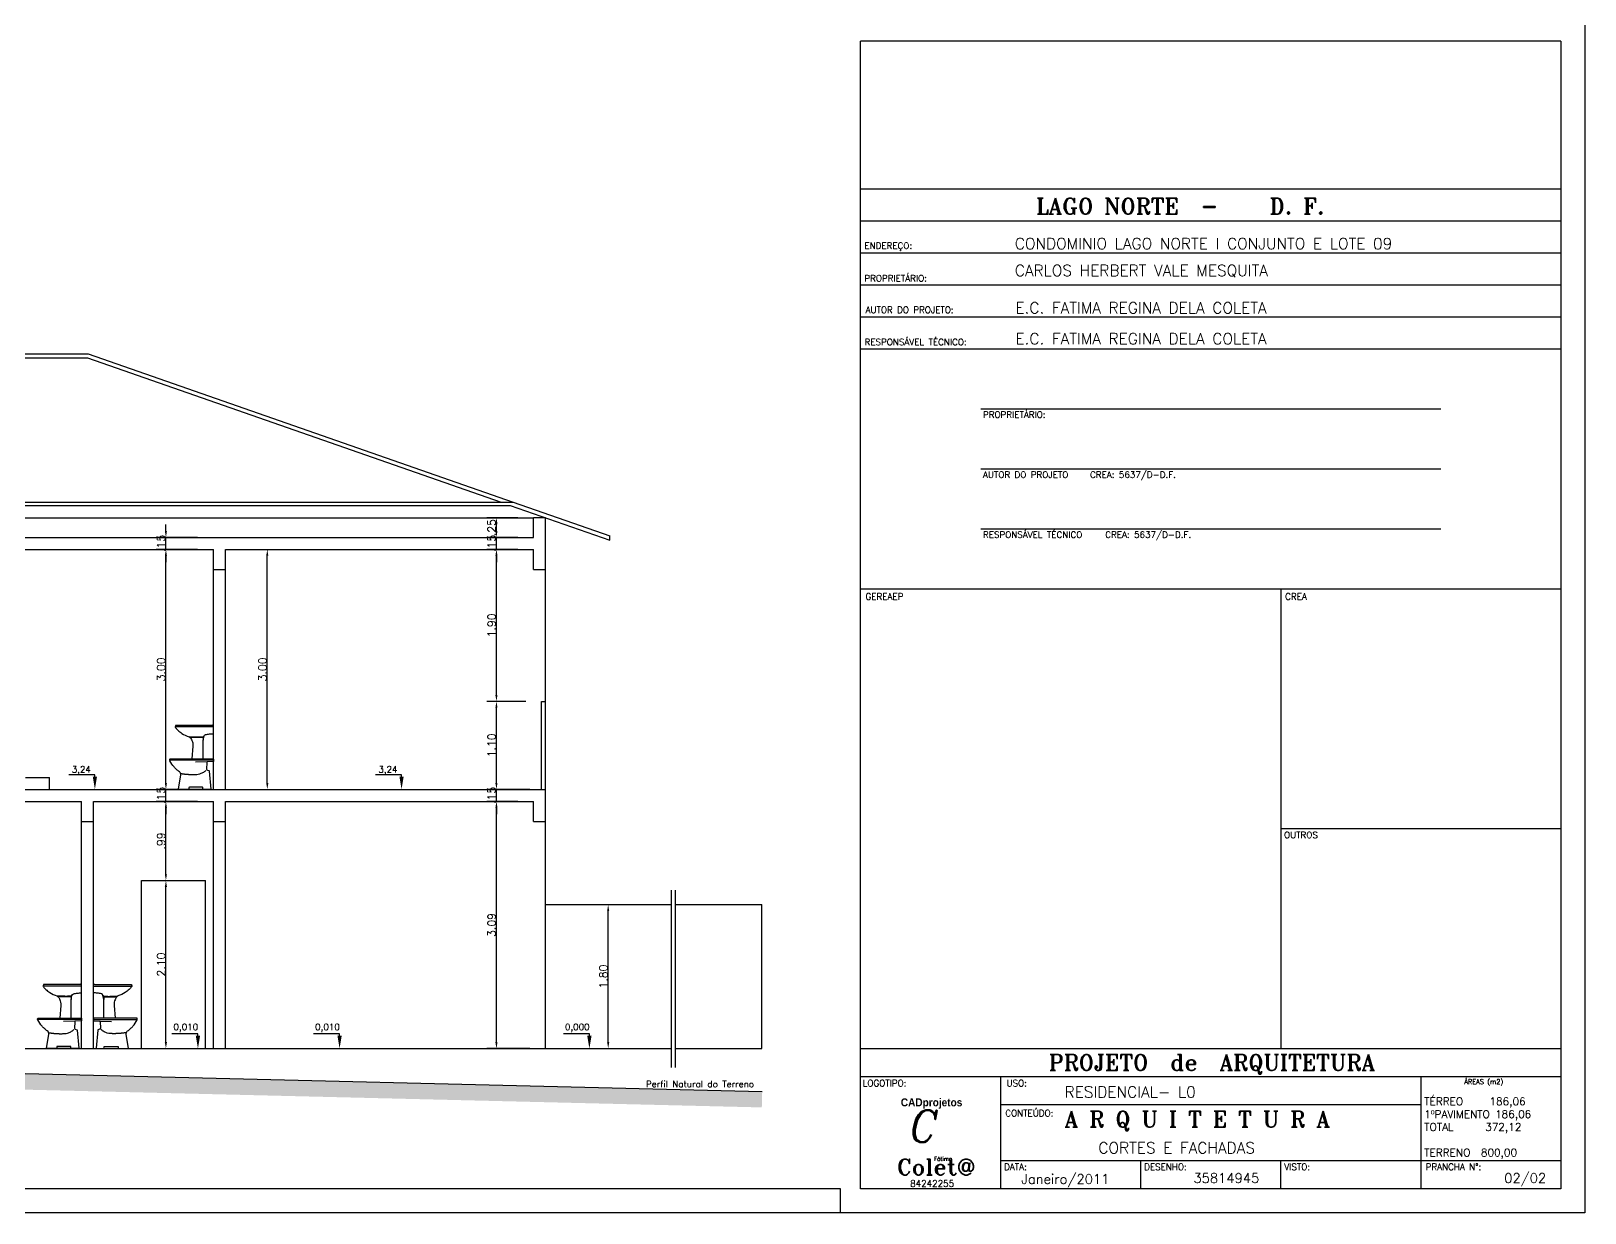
# Model space of a CAD drawing. Extents: x 3.3 to 78.4, y -0.4 to 40.7.
# Drawn here: x 59.02 to 78.44, y -0.35 to 14.42 of the extents above; entities that cross this region are included whole.
import ezdxf
from ezdxf.enums import TextEntityAlignment as Align

# ---------------------------------------------------------------- set-up
doc = ezdxf.new("R2010")
doc.units = 0
doc.header["$MEASUREMENT"] = 0
doc.layers.get('DEFPOINTS').update_dxf_attribs({"linetype": 'CONTINUOUS'})
for name, color, linetype in [('1', 1, 'CONTINUOUS'), ('2', 2, 'CONTINUOUS'), ('3', 3, 'CONTINUOUS'), ('5', 5, 'CONTINUOUS'), ('ALVENARIA', 7, 'CONTINUOUS'), ('COR', 130, 'CONTINUOUS'), ('COTAS', 1, 'CONTINUOUS'), ('PORTAS', 2, 'CONTINUOUS'), ('TEXTOS', 3, 'CONTINUOUS'), ('TXT', 2, 'CONTINUOUS')]:
    doc.layers.add(name, color=color, linetype=linetype)
doc.styles.add('ITALICC', font='italicc')
doc.styles.add('R120', font='', dxfattribs={"width": 0.9})
doc.styles.add('R140', font='ROMANT.SHX', dxfattribs={"height": 0.2})
doc.styles.add('ROMANS', font='romans', dxfattribs={"height": 0.1})
doc.styles.get('R120').set_extended_font_data('Arial Rounded MT Bold', bold=True)
doc.dimstyles.get("Standard").update_dxf_attribs({"dimscale": 0, "dimtxt": 0.12, "dimasz": 0.1, "dimexe": 0.1, "dimexo": 0.15, "dimgap": 0.15, "dimtad": 1, "dimzin": 5, "dimdsep": 46, "dimtxsty": 'Standard', "dimcen": 0.1, "dimclrd": 1, "dimclre": 1, "dimclrt": 3, "dimadec": 0, "dimazin": 0, "dimtfac": 1, "dimtmove": 2, "dimatfit": 3, "dimfxl": 1, "dimtolj": 1, "dimtzin": 0, "dimarcsym": 0})

# ---------------------------------------------------------------- blocks, each defined once
blk = doc.blocks.new('*D113')
at = {"layer": 'COTAS', "color": 1, "lineweight": -2, "transparency": 16777216}
for p, q in [((60.6, 3.804), (60.825, 3.804)), ((60.705, 1.784), (60.705, 3.724)), ((60.6, 1.704), (60.825, 1.704))]:
    blk.add_line(p, q, dxfattribs=at)
at = {"layer": 'COTAS', "color": 1, "transparency": 16777216}
for points in [[(60.691, 3.724), (60.718, 3.724), (60.705, 3.804)], [(60.691, 1.784), (60.718, 1.784), (60.705, 1.704)]]:
    blk.add_solid(points, dxfattribs=at)
at = {"layer": 'DEFPOINTS', "color": 0, "transparency": 16777216}
for p in [(60.4, 3.804), (60.705, 3.804), (60.4, 1.704)]:
    blk.add_point(p, dxfattribs=at)
at = {"layer": 'COTAS', "color": 3, "transparency": 16777216, "insert": (60.645, 2.754), "char_height": 0.1, "attachment_point": 5, "rotation": 90, "style": 'ROMANS'}
blk.add_mtext('\\A1;2.10', dxfattribs=at)
blk = doc.blocks.new('*D114')
at = {"layer": 'COTAS', "color": 1, "lineweight": -2, "transparency": 16777216}
for p, q in [((61.1, 4.794), (60.585, 4.794)), ((60.705, 3.884), (60.705, 4.714)), ((60.6, 3.804), (60.825, 3.804))]:
    blk.add_line(p, q, dxfattribs=at)
at = {"layer": 'COTAS', "color": 1, "transparency": 16777216}
for points in [[(60.691, 4.714), (60.718, 4.714), (60.705, 4.794)], [(60.691, 3.884), (60.718, 3.884), (60.705, 3.804)]]:
    blk.add_solid(points, dxfattribs=at)
at = {"layer": 'DEFPOINTS', "color": 0, "transparency": 16777216}
for p in [(60.705, 4.794), (61.3, 4.794), (60.4, 3.804)]:
    blk.add_point(p, dxfattribs=at)
at = {"layer": 'COTAS', "color": 3, "transparency": 16777216, "insert": (60.645, 4.299), "char_height": 0.1, "attachment_point": 5, "rotation": 90, "style": 'ROMANS'}
blk.add_mtext('\\A1;.99', dxfattribs=at)
blk = doc.blocks.new('*D115')
at = {"layer": 'COTAS', "color": 1, "lineweight": -2, "transparency": 16777216}
for p, q in [((60.705, 5.024), (60.705, 5.104)), ((61.1, 4.944), (60.585, 4.944)), ((60.705, 4.794), (60.705, 4.944)), ((61.1, 4.794), (60.585, 4.794)), ((60.705, 4.714), (60.705, 4.634))]:
    blk.add_line(p, q, dxfattribs=at)
at = {"layer": 'COTAS', "color": 1, "transparency": 16777216}
for points in [[(60.691, 5.024), (60.718, 5.024), (60.705, 4.944)], [(60.691, 4.714), (60.718, 4.714), (60.705, 4.794)]]:
    blk.add_solid(points, dxfattribs=at)
at = {"layer": 'DEFPOINTS', "color": 0, "transparency": 16777216}
for p in [(60.705, 4.944), (61.3, 4.944), (61.3, 4.794)]:
    blk.add_point(p, dxfattribs=at)
at = {"layer": 'COTAS', "color": 3, "transparency": 16777216, "insert": (60.645, 4.869), "char_height": 0.1, "attachment_point": 5, "rotation": 90, "style": 'ROMANS'}
blk.add_mtext('\\A1;.15', dxfattribs=at)
blk = doc.blocks.new('*D116')
at = {"layer": 'COTAS', "color": 1, "lineweight": -2, "transparency": 16777216}
for p, q in [((61.1, 7.944), (60.585, 7.944)), ((60.705, 5.024), (60.705, 7.864)), ((61.1, 4.944), (60.585, 4.944))]:
    blk.add_line(p, q, dxfattribs=at)
at = {"layer": 'COTAS', "color": 1, "transparency": 16777216}
for points in [[(60.691, 7.864), (60.718, 7.864), (60.705, 7.944)], [(60.691, 5.024), (60.718, 5.024), (60.705, 4.944)]]:
    blk.add_solid(points, dxfattribs=at)
at = {"layer": 'DEFPOINTS', "color": 0, "transparency": 16777216}
for p in [(60.705, 7.944), (61.3, 7.944), (61.3, 4.944)]:
    blk.add_point(p, dxfattribs=at)
at = {"layer": 'COTAS', "color": 3, "transparency": 16777216, "insert": (60.645, 6.444), "char_height": 0.1, "attachment_point": 5, "rotation": 90, "style": 'ROMANS'}
blk.add_mtext('\\A1;3.00', dxfattribs=at)
blk = doc.blocks.new('*D117')
at = {"layer": 'COTAS', "color": 1, "lineweight": -2, "transparency": 16777216}
for p, q in [((60.705, 8.174), (60.705, 8.254)), ((61.1, 8.094), (60.585, 8.094)), ((60.705, 7.944), (60.705, 8.094)), ((61.1, 7.944), (60.585, 7.944)), ((60.705, 7.864), (60.705, 7.784))]:
    blk.add_line(p, q, dxfattribs=at)
at = {"layer": 'COTAS', "color": 1, "transparency": 16777216}
for points in [[(60.691, 8.174), (60.718, 8.174), (60.705, 8.094)], [(60.691, 7.864), (60.718, 7.864), (60.705, 7.944)]]:
    blk.add_solid(points, dxfattribs=at)
at = {"layer": 'DEFPOINTS', "color": 0, "transparency": 16777216}
for p in [(60.705, 8.094), (61.3, 8.094), (61.3, 7.944)]:
    blk.add_point(p, dxfattribs=at)
at = {"layer": 'COTAS', "color": 3, "transparency": 16777216, "insert": (60.645, 8.019), "char_height": 0.1, "attachment_point": 5, "rotation": 90, "style": 'ROMANS'}
blk.add_mtext('\\A1;.15', dxfattribs=at)
blk = doc.blocks.new('*D118')
at = {"layer": 'COTAS', "color": 1, "lineweight": -2, "transparency": 16777216}
for p, q in [((65.1, 4.794), (64.715, 4.794)), ((64.835, 1.784), (64.835, 4.714)), ((65.25, 1.704), (64.715, 1.704))]:
    blk.add_line(p, q, dxfattribs=at)
at = {"layer": 'COTAS', "color": 1, "transparency": 16777216}
for points in [[(64.821, 4.714), (64.848, 4.714), (64.835, 4.794)], [(64.821, 1.784), (64.848, 1.784), (64.835, 1.704)]]:
    blk.add_solid(points, dxfattribs=at)
at = {"layer": 'DEFPOINTS', "color": 0, "transparency": 16777216}
for p in [(64.835, 4.794), (65.3, 4.794), (65.45, 1.704)]:
    blk.add_point(p, dxfattribs=at)
at = {"layer": 'COTAS', "color": 3, "transparency": 16777216, "insert": (64.775, 3.249), "char_height": 0.1, "attachment_point": 5, "rotation": 90, "style": 'ROMANS'}
blk.add_mtext('\\A1;3.09', dxfattribs=at)
blk = doc.blocks.new('*D119')
at = {"layer": 'COTAS', "color": 1, "lineweight": -2, "transparency": 16777216}
for p, q in [((64.835, 5.024), (64.835, 5.104)), ((65.25, 4.944), (64.715, 4.944)), ((64.835, 4.794), (64.835, 4.944)), ((65.1, 4.794), (64.715, 4.794)), ((64.835, 4.714), (64.835, 4.634))]:
    blk.add_line(p, q, dxfattribs=at)
at = {"layer": 'COTAS', "color": 1, "transparency": 16777216}
for points in [[(64.821, 5.024), (64.848, 5.024), (64.835, 4.944)], [(64.821, 4.714), (64.848, 4.714), (64.835, 4.794)]]:
    blk.add_solid(points, dxfattribs=at)
at = {"layer": 'DEFPOINTS', "color": 0, "transparency": 16777216}
for p in [(64.835, 4.944), (65.45, 4.944), (65.3, 4.794)]:
    blk.add_point(p, dxfattribs=at)
at = {"layer": 'COTAS', "color": 3, "transparency": 16777216, "insert": (64.775, 4.869), "char_height": 0.1, "attachment_point": 5, "rotation": 90, "style": 'ROMANS'}
blk.add_mtext('\\A1;.15', dxfattribs=at)
blk = doc.blocks.new('*D120')
at = {"layer": 'COTAS', "color": 1, "lineweight": -2, "transparency": 16777216}
for p, q in [((65.2, 6.044), (64.715, 6.044)), ((64.835, 5.024), (64.835, 5.964)), ((65.25, 4.944), (64.715, 4.944))]:
    blk.add_line(p, q, dxfattribs=at)
at = {"layer": 'COTAS', "color": 1, "transparency": 16777216}
for points in [[(64.821, 5.964), (64.848, 5.964), (64.835, 6.044)], [(64.821, 5.024), (64.848, 5.024), (64.835, 4.944)]]:
    blk.add_solid(points, dxfattribs=at)
at = {"layer": 'DEFPOINTS', "color": 0, "transparency": 16777216}
for p in [(64.835, 6.044), (65.4, 6.044), (65.45, 4.944)]:
    blk.add_point(p, dxfattribs=at)
at = {"layer": 'COTAS', "color": 3, "transparency": 16777216, "insert": (64.775, 5.494), "char_height": 0.1, "attachment_point": 5, "rotation": 90, "style": 'ROMANS'}
blk.add_mtext('\\A1;1.10', dxfattribs=at)
blk = doc.blocks.new('*D121')
at = {"layer": 'COTAS', "color": 1, "lineweight": -2, "transparency": 16777216}
for p, q in [((65.1, 7.944), (64.715, 7.944)), ((64.835, 6.124), (64.835, 7.864)), ((65.2, 6.044), (64.715, 6.044))]:
    blk.add_line(p, q, dxfattribs=at)
at = {"layer": 'COTAS', "color": 1, "transparency": 16777216}
for points in [[(64.821, 7.864), (64.848, 7.864), (64.835, 7.944)], [(64.821, 6.124), (64.848, 6.124), (64.835, 6.044)]]:
    blk.add_solid(points, dxfattribs=at)
at = {"layer": 'DEFPOINTS', "color": 0, "transparency": 16777216}
for p in [(64.835, 7.944), (65.3, 7.944), (65.4, 6.044)]:
    blk.add_point(p, dxfattribs=at)
at = {"layer": 'COTAS', "color": 3, "transparency": 16777216, "insert": (64.775, 6.994), "char_height": 0.1, "attachment_point": 5, "rotation": 90, "style": 'ROMANS'}
blk.add_mtext('\\A1;1.90', dxfattribs=at)
blk = doc.blocks.new('*D122')
at = {"layer": 'COTAS', "color": 1, "lineweight": -2, "transparency": 16777216}
for p, q in [((64.835, 8.174), (64.835, 8.254)), ((65.1, 8.094), (64.715, 8.094)), ((64.835, 7.944), (64.835, 8.094)), ((65.1, 7.944), (64.715, 7.944)), ((64.835, 7.864), (64.835, 7.784))]:
    blk.add_line(p, q, dxfattribs=at)
at = {"layer": 'COTAS', "color": 1, "transparency": 16777216}
for points in [[(64.821, 8.174), (64.848, 8.174), (64.835, 8.094)], [(64.821, 7.864), (64.848, 7.864), (64.835, 7.944)]]:
    blk.add_solid(points, dxfattribs=at)
at = {"layer": 'DEFPOINTS', "color": 0, "transparency": 16777216}
for p in [(64.835, 8.094), (65.3, 8.094), (65.3, 7.944)]:
    blk.add_point(p, dxfattribs=at)
at = {"layer": 'COTAS', "color": 3, "transparency": 16777216, "insert": (64.775, 8.019), "char_height": 0.1, "attachment_point": 5, "rotation": 90, "style": 'ROMANS'}
blk.add_mtext('\\A1;.15', dxfattribs=at)
blk = doc.blocks.new('*D123')
at = {"layer": 'COTAS', "color": 1, "lineweight": -2, "transparency": 16777216}
for p, q in [((65.1, 8.339), (64.715, 8.339)), ((64.835, 8.174), (64.835, 8.259)), ((65.1, 8.094), (64.715, 8.094))]:
    blk.add_line(p, q, dxfattribs=at)
at = {"layer": 'COTAS', "color": 1, "transparency": 16777216}
for points in [[(64.821, 8.259), (64.848, 8.259), (64.835, 8.339)], [(64.821, 8.174), (64.848, 8.174), (64.835, 8.094)]]:
    blk.add_solid(points, dxfattribs=at)
at = {"layer": 'DEFPOINTS', "color": 0, "transparency": 16777216}
for p in [(64.835, 8.339), (65.3, 8.339), (65.3, 8.094)]:
    blk.add_point(p, dxfattribs=at)
at = {"layer": 'COTAS', "color": 3, "transparency": 16777216, "insert": (64.775, 8.217), "char_height": 0.1, "attachment_point": 5, "rotation": 90, "style": 'ROMANS'}
blk.add_mtext('\\A1;.25', dxfattribs=at)
blk = doc.blocks.new('*D124')
at = {"layer": 'COTAS', "color": 1, "lineweight": -2, "transparency": 16777216}
for p, q in [((65.65, 3.504), (66.351, 3.504)), ((66.231, 1.784), (66.231, 3.424)), ((65.65, 1.704), (66.351, 1.704))]:
    blk.add_line(p, q, dxfattribs=at)
at = {"layer": 'COTAS', "color": 1, "transparency": 16777216}
for points in [[(66.218, 3.424), (66.244, 3.424), (66.231, 3.504)], [(66.218, 1.784), (66.244, 1.784), (66.231, 1.704)]]:
    blk.add_solid(points, dxfattribs=at)
at = {"layer": 'DEFPOINTS', "color": 0, "transparency": 16777216}
for p in [(65.45, 3.504), (66.231, 3.504), (65.45, 1.704)]:
    blk.add_point(p, dxfattribs=at)
at = {"layer": 'COTAS', "color": 3, "transparency": 16777216, "insert": (66.171, 2.604), "char_height": 0.1, "attachment_point": 5, "rotation": 90, "style": 'ROMANS'}
blk.add_mtext('\\A1;1.80', dxfattribs=at)
blk = doc.blocks.new('*D139')
at = {"layer": 'COTAS', "color": 1, "lineweight": -2, "transparency": 16777216}
for p, q in [((61.65, 7.944), (62.092, 7.944)), ((61.972, 5.024), (61.972, 7.864)), ((61.65, 4.944), (62.092, 4.944))]:
    blk.add_line(p, q, dxfattribs=at)
at = {"layer": 'COTAS', "color": 1, "transparency": 16777216}
for points in [[(61.958, 7.864), (61.985, 7.864), (61.972, 7.944)], [(61.958, 5.024), (61.985, 5.024), (61.972, 4.944)]]:
    blk.add_solid(points, dxfattribs=at)
at = {"layer": 'DEFPOINTS', "color": 0, "transparency": 16777216}
for p in [(61.45, 7.944), (61.972, 7.944), (61.45, 4.944)]:
    blk.add_point(p, dxfattribs=at)
at = {"layer": 'COTAS', "color": 3, "transparency": 16777216, "insert": (61.912, 6.444), "char_height": 0.1, "attachment_point": 5, "rotation": 90, "style": 'ROMANS'}
blk.add_mtext('\\A1;3.00', dxfattribs=at)

msp = doc.modelspace()

# ---------------------------------------------------------------- hatches: boundary and pattern name
at = {"layer": '1'}
h = msp.add_hatch(dxfattribs=at)
h.set_pattern_fill('AR-HBONE', color=256, scale=0.03, style=0)
h.set_pattern_definition([(45, (-49.15956, -214.75951), (1e-17, 0.16970563), [0.36, -0.12]), (135, (-49.0747, -214.67466), (1e-17, 0.16970563), [0.36, -0.12])])
h.paths.add_polyline_path([(47.3611, 1.67), (47.3611, 1.47), (68.1505, 0.968), (68.1553, 1.1679)])

# ---------------------------------------------------------------- linework, layer by layer
for p, q in [((65.4497, 3.5041), (67.0177, 3.5041)), ((67.0177, 3.6856), (67.0177, 1.4685)), ((67.0677, 3.6856), (67.0677, 1.4685)), ((67.0677, 3.5041), (68.1491, 3.5041)), ((68.1491, 1.7041), (68.1491, 3.5041)), ((45.9507, 1.7041), (68.1553, 1.1679))]:
    msp.add_line(p, q, dxfattribs=at)
for points in [[(61.1702, 5.3246), (61.1702, 5.5582), (61.1812, 5.6081, -0.2755405), (61.1997, 5.6281, -0.0322505), (61.2497, 5.6376, -0.0166482), (61.2997, 5.6391), (61.2997, 5.7541), (61.2957, 5.7541, 0.3059342), (61.2897, 5.7511, -0.2601083), (61.2812, 5.7441), (60.8267, 5.7441, 0.3417316), (60.8237, 5.7416), (60.8202, 5.7276, 0.2732278), (60.8242, 5.7151, 0.0109743), (60.8532, 5.6841, 0.0489621), (60.9032, 5.6441, 0.0745505), (60.9937, 5.6021, -0.1865309), (61.0012, 5.5966, 0.2807613), (61.0057, 5.5931), (61.0122, 5.5929, 0.1698316), (61.0162, 5.5806, -0.0975957), (61.0392, 5.5241, -0.0624126), (61.0407, 5.4841), (61.0298, 5.3246)], [(61.1712, 5.5976, 0.0001016), (61.1506, 5.5973, 0.0001923), (61.1397, 5.5971, 0.0000726), (61.1122, 5.5966, -0.0007911), (61.1097, 5.5966, -0.0076081), (61.1036, 5.5966, -0.0019523), (61.0797, 5.5971, -0.0001301), (61.0786, 5.5971, -0.0000037), (61.0397, 5.5981, -0.0004127), (61.0274, 5.5984, -0.0002015), (61.0022, 5.5991)], [(59.5202, 2.0846), (59.5202, 2.3182), (59.5312, 2.3681, -0.2755405), (59.5497, 2.3881, -0.0322505), (59.5997, 2.3976, -0.0166482), (59.6497, 2.3991), (59.6497, 2.5141), (59.6457, 2.5141, 0.3059342), (59.6397, 2.5111, -0.2601083), (59.6312, 2.5041), (59.1767, 2.5041, 0.3417316), (59.1737, 2.5016), (59.1702, 2.4876, 0.2732278), (59.1742, 2.4751, 0.0109743), (59.2032, 2.4441, 0.0489621), (59.2532, 2.4041, 0.0745505), (59.3437, 2.3621, -0.1865309), (59.3512, 2.3566, 0.2807613), (59.3557, 2.3531), (59.3622, 2.3529, 0.1698316), (59.3662, 2.3406, -0.0975957), (59.3892, 2.2841, -0.0624126), (59.3907, 2.2441), (59.3798, 2.0846)], [(59.5212, 2.3576, 0.0001016), (59.5006, 2.3573, 0.0001923), (59.4897, 2.3571, 0.0000726), (59.4622, 2.3566, -0.0007911), (59.4597, 2.3566, -0.0076081), (59.4536, 2.3566, -0.0019523), (59.4297, 2.3571, -0.0001301), (59.4286, 2.3571, -0.0000037), (59.3897, 2.3581, -0.0004127), (59.3774, 2.3584, -0.0002015), (59.3522, 2.3591)], [(59.9292, 2.0846), (59.9292, 2.3182), (59.9182, 2.3681, 0.2755405), (59.8997, 2.3881, 0.0322505), (59.8497, 2.3976, 0.0166482), (59.7997, 2.3991), (59.7997, 2.5141), (59.8037, 2.5141, -0.3059342), (59.8097, 2.5111, 0.2601083), (59.8182, 2.5041), (60.2727, 2.5041, -0.3417316), (60.2757, 2.5016), (60.2792, 2.4876, -0.2732278), (60.2752, 2.4751, -0.0109743), (60.2462, 2.4441, -0.0489621), (60.1962, 2.4041, -0.0745505), (60.1057, 2.3621, 0.1865309), (60.0982, 2.3566, -0.2807613), (60.0937, 2.3531), (60.0872, 2.3529, -0.1698316), (60.0832, 2.3406, 0.0975957), (60.0602, 2.2841, 0.0624126), (60.0587, 2.2441), (60.0696, 2.0846)], [(59.9282, 2.3576, -0.0001016), (59.9488, 2.3573, -0.0001923), (59.9597, 2.3571, -0.0000726), (59.9872, 2.3566, 0.0007911), (59.9897, 2.3566, 0.0076081), (59.9958, 2.3566, 0.0019523), (60.0197, 2.3571, 0.0001301), (60.0208, 2.3571, 0.0000037), (60.0597, 2.3581, 0.0004127), (60.072, 2.3584, 0.0002015), (60.0972, 2.3591)]]:
    msp.add_lwpolyline(points, format="xyb", dxfattribs=at)
for points in [[(61.2917, 5.7246), (60.8222, 5.7246)], [(61.1672, 5.5911), (61.1406, 5.591), (61.1183, 5.5909), (61.0989, 5.591), (61.0814, 5.5912), (61.0645, 5.5915), (61.047, 5.5919), (61.0278, 5.5924), (61.0122, 5.5929)], [(61.1702, 5.5871), (61.1702, 5.5582)], [(59.6417, 2.4846), (59.1722, 2.4846)], [(59.5172, 2.3511), (59.4906, 2.351), (59.4683, 2.3509), (59.4489, 2.351), (59.4314, 2.3512), (59.4145, 2.3515), (59.397, 2.3519), (59.3778, 2.3524), (59.3622, 2.3529)], [(59.5202, 2.3471), (59.5202, 2.3182)], [(59.8077, 2.4846), (60.2772, 2.4846)], [(59.9292, 2.3471), (59.9292, 2.3182)], [(59.9322, 2.3511), (59.9587, 2.351), (59.9811, 2.3509), (60.0005, 2.351), (60.018, 2.3512), (60.0349, 2.3515), (60.0523, 2.3519), (60.0715, 2.3524), (60.0872, 2.3529)]]:
    msp.add_lwpolyline(points, dxfattribs=at)
at = {"layer": '1', "color": 2}
for points in [[(60.7522, 5.3106), (60.7552, 5.3226, -0.3738654), (60.7582, 5.3246), (61.2972, 5.3246, -0.4124216), (61.3007, 5.3211), (61.3007, 5.2951, -0.4541244), (61.2967, 5.2906), (61.2247, 5.2881, 0.433306), (61.2152, 5.2786), (61.2122, 5.1976, 0.3357839), (61.2227, 5.1846), (61.2402, 5.1791, -0.2847602), (61.2457, 5.1721), (61.2658, 4.9485, -0.4407283), (61.2618, 4.9441), (60.8671, 4.9441, -0.4659576), (60.8622, 4.95), (60.8922, 5.1211, 0.2876023), (60.8727, 5.1641, -0.0410828), (60.8357, 5.1941, -0.0404741), (60.8072, 5.2241, -0.0604296), (60.7532, 5.3011, -0.2110772)], [(59.1022, 2.0706), (59.1052, 2.0826, -0.3738654), (59.1082, 2.0846), (59.6472, 2.0846, -0.4124216), (59.6507, 2.0811), (59.6507, 2.0551, -0.4541244), (59.6467, 2.0506), (59.5747, 2.0481, 0.433306), (59.5652, 2.0386), (59.5622, 1.9576, 0.3357839), (59.5727, 1.9446), (59.5902, 1.9391, -0.2847602), (59.5957, 1.9321), (59.6158, 1.7085, -0.4407283), (59.6118, 1.7041), (59.2171, 1.7041, -0.4659576), (59.2122, 1.71), (59.2422, 1.8811, 0.2876023), (59.2227, 1.9241, -0.0410828), (59.1857, 1.9541, -0.0404741), (59.1572, 1.9841, -0.0604296), (59.1032, 2.0611, -0.2110772)], [(60.3472, 2.0706), (60.3442, 2.0826, 0.3738654), (60.3412, 2.0846), (59.8022, 2.0846, 0.4124216), (59.7987, 2.0811), (59.7987, 2.0551, 0.4541244), (59.8027, 2.0506), (59.8747, 2.0481, -0.433306), (59.8842, 2.0386), (59.8872, 1.9576, -0.3357839), (59.8767, 1.9446), (59.8592, 1.9391, 0.2847602), (59.8537, 1.9321), (59.8336, 1.7085, 0.4407283), (59.8376, 1.7041), (60.2322, 1.7041, 0.4659576), (60.2372, 1.71), (60.2072, 1.8811, -0.2876023), (60.2267, 1.9241, 0.0410828), (60.2637, 1.9541, 0.0404741), (60.2922, 1.9841, 0.0604296), (60.3462, 2.0611, 0.2110772)]]:
    msp.add_lwpolyline(points, format="xyb", close=True, dxfattribs=at)
for points in [[(61.2997, 5.3091), (60.7518, 5.3091)], [(61.2247, 5.2881), (61.0747, 5.2836)], [(59.6497, 2.0691), (59.1018, 2.0691)], [(59.5747, 2.0481), (59.4247, 2.0436)], [(59.7997, 2.0691), (60.3476, 2.0691)], [(59.8747, 2.0481), (60.0247, 2.0436)]]:
    msp.add_lwpolyline(points, dxfattribs=at)
for points in [[(60.8937, 5.1421), (60.9019, 5.1409), (60.9095, 5.1398), (60.9164, 5.1388), (60.9227, 5.138), (60.9284, 5.1373), (60.9336, 5.1367), (60.9383, 5.1361), (60.9425, 5.1356), (60.9464, 5.1352), (60.95, 5.1348), (60.9533, 5.1345), (60.9564, 5.1342), (60.9594, 5.1339), (60.9623, 5.1336), (60.9653, 5.1334), (60.9684, 5.1331), (60.9715, 5.1328), (60.9749, 5.1326), (60.9783, 5.1324), (60.9817, 5.1321), (60.9851, 5.1319), (60.9885, 5.1317), (60.9918, 5.1315), (60.995, 5.1313), (60.9981, 5.1311), (61.001, 5.1309), (61.0038, 5.1308), (61.0065, 5.1306), (61.0091, 5.1305), (61.0117, 5.1304), (61.0142, 5.1303), (61.0167, 5.1302), (61.0192, 5.1301), (61.0217, 5.13), (61.0244, 5.1299), (61.0272, 5.1299), (61.0302, 5.1298), (61.0334, 5.1298), (61.037, 5.1298), (61.0409, 5.1298), (61.0451, 5.1298), (61.0498, 5.1299), (61.0548, 5.1299), (61.0603, 5.13), (61.0662, 5.1301), (61.0726, 5.1303), (61.0794, 5.1304), (61.081, 5.1305, 0.0447066), (61.091, 5.1311, 0.032324), (61.1267, 5.1381, 0.0543645), (61.1667, 5.1536, 0.0549001), (61.2057, 5.1811)], [(61.1692, 4.9441), (61.1677, 4.9631, 0.4046302), (61.1602, 4.9701), (61.0792, 4.9701), (60.9982, 4.9701, 0.4046302), (60.9907, 4.9631), (60.9892, 4.9441)], [(59.2437, 1.9021), (59.2519, 1.9009), (59.2595, 1.8998), (59.2664, 1.8988), (59.2727, 1.898), (59.2784, 1.8973), (59.2836, 1.8967), (59.2883, 1.8961), (59.2925, 1.8956), (59.2964, 1.8952), (59.3, 1.8948), (59.3033, 1.8945), (59.3064, 1.8942), (59.3094, 1.8939), (59.3123, 1.8936), (59.3153, 1.8934), (59.3184, 1.8931), (59.3215, 1.8928), (59.3249, 1.8926), (59.3283, 1.8924), (59.3317, 1.8921), (59.3351, 1.8919), (59.3385, 1.8917), (59.3418, 1.8915), (59.345, 1.8913), (59.3481, 1.8911), (59.351, 1.8909), (59.3538, 1.8908), (59.3565, 1.8906), (59.3591, 1.8905), (59.3617, 1.8904), (59.3642, 1.8903), (59.3667, 1.8902), (59.3692, 1.8901), (59.3717, 1.89), (59.3744, 1.8899), (59.3772, 1.8899), (59.3802, 1.8898), (59.3834, 1.8898), (59.387, 1.8898), (59.3909, 1.8898), (59.3951, 1.8898), (59.3998, 1.8899), (59.4048, 1.8899), (59.4103, 1.89), (59.4162, 1.8901), (59.4226, 1.8903), (59.4294, 1.8904), (59.431, 1.8905, 0.0447066), (59.441, 1.8911, 0.032324), (59.4767, 1.8981, 0.0543645), (59.5167, 1.9136, 0.0549001), (59.5557, 1.9411)], [(60.2057, 1.9021), (60.1974, 1.9009), (60.1899, 1.8998), (60.183, 1.8988), (60.1767, 1.898), (60.171, 1.8973), (60.1658, 1.8967), (60.1611, 1.8961), (60.1569, 1.8956), (60.153, 1.8952), (60.1494, 1.8948), (60.1461, 1.8945), (60.143, 1.8942), (60.14, 1.8939), (60.137, 1.8936), (60.1341, 1.8934), (60.131, 1.8931), (60.1278, 1.8928), (60.1245, 1.8926), (60.1211, 1.8924), (60.1177, 1.8921), (60.1143, 1.8919), (60.1109, 1.8917), (60.1075, 1.8915), (60.1044, 1.8913), (60.1013, 1.8911), (60.0984, 1.8909), (60.0956, 1.8908), (60.0929, 1.8906), (60.0903, 1.8905), (60.0877, 1.8904), (60.0852, 1.8903), (60.0827, 1.8902), (60.0802, 1.8901), (60.0776, 1.89), (60.075, 1.8899), (60.0722, 1.8899), (60.0692, 1.8898), (60.0659, 1.8898), (60.0624, 1.8898), (60.0585, 1.8898), (60.0543, 1.8898), (60.0496, 1.8899), (60.0445, 1.8899), (60.039, 1.89), (60.0331, 1.8901), (60.0268, 1.8903), (60.02, 1.8904), (60.0183, 1.8905, -0.0447066), (60.0083, 1.8911, -0.032324), (59.9727, 1.8981, -0.0543645), (59.9327, 1.9136, -0.0549001), (59.8937, 1.9411)], [(59.5192, 1.7041), (59.5177, 1.7231, 0.4046302), (59.5102, 1.7301), (59.4292, 1.7301), (59.3482, 1.7301, 0.4046302), (59.3407, 1.7231), (59.3392, 1.7041)], [(59.9302, 1.7041), (59.9317, 1.7231, -0.4046302), (59.9392, 1.7301), (60.0202, 1.7301), (60.1012, 1.7301, -0.4046302), (60.1087, 1.7231), (60.1102, 1.7041)]]:
    msp.add_lwpolyline(points, format="xyb", dxfattribs=at)
at = {"layer": '1'}
for centre, radius, start, end in [((61.2915, 5.7325), 0.0079, 271.43124, 321.69887), ((61.1579, 5.6155), 0.0244, 272.46278, 342.45732), ((61.1659, 5.587), 0.00425, 0.87752, 72.86228), ((59.5079, 2.3755), 0.0244, 272.46278, 342.45732), ((59.5159, 2.347), 0.00425, 0.87752, 72.86228), ((59.6415, 2.4925), 0.0079, 271.43124, 321.69887), ((59.8079, 2.4925), 0.0079, 218.30113, 268.56876), ((59.9415, 2.3755), 0.0244, 197.54268, 267.53722), ((59.9334, 2.347), 0.00425, 107.13772, 179.12248)]:
    msp.add_arc(centre, radius, start, end, dxfattribs=at)
at = {"layer": '2'}
for p, q in [((65.4497, 4.9441), (65.4497, 7.6941)), ((65.3997, 6.0441), (65.4497, 6.0441)), ((65.3997, 4.9441), (65.3997, 6.0441)), ((65.4497, 1.7041), (65.4497, 4.5441)), ((60.3997, 1.7041), (60.3997, 3.8041)), ((60.3997, 3.8041), (61.1997, 3.8041)), ((61.1997, 1.7041), (61.1997, 3.8041))]:
    msp.add_line(p, q, dxfattribs=at)
at = {"layer": '3'}
for p, q in [((49.6057, 8.5341), (65.0437, 8.5341)), ((49.6428, 8.4941), (65.0066, 8.4941)), ((65.0066, 8.4941), (66.2497, 8.0598)), ((65.0437, 8.5341), (66.2497, 8.1128)), ((66.2497, 8.0598), (66.2497, 8.1128)), ((58.9497, 5.0941), (59.2497, 5.0941)), ((59.2497, 4.9441), (59.2497, 5.0941))]:
    msp.add_line(p, q, dxfattribs=at)
at = {"layer": 'ALVENARIA'}
for p, q in [((78.1353, 12.449), (69.3853, 12.449)), ((69.3853, 10.449), (69.3853, 12.449)), ((78.1353, 12.449), (78.1353, 10.449)), ((78.1353, 10.449), (69.3853, 10.449)), ((65.2997, 8.0941), (65.2997, 8.3393)), ((65.4497, 8.3393), (65.2997, 8.3393)), ((65.4497, 7.6941), (65.4497, 8.3393)), ((49.3497, 8.0941), (65.2997, 8.0941)), ((58.1497, 7.9441), (61.2997, 7.9441)), ((61.2997, 4.9441), (61.2997, 7.9441)), ((61.4497, 7.9441), (65.2997, 7.9441)), ((61.4497, 4.9441), (61.4497, 7.9441)), ((65.2997, 7.6941), (65.2997, 7.9441)), ((61.2997, 7.6941), (61.4497, 7.6941)), ((65.2997, 7.6941), (65.4497, 7.6941)), ((49.1997, 4.9441), (65.4497, 4.9441)), ((65.4497, 4.5441), (65.4497, 4.9441)), ((58.1497, 4.7941), (59.6497, 4.7941)), ((59.6497, 1.7041), (59.6497, 4.7941)), ((59.7997, 1.7041), (59.7997, 4.7941)), ((59.7997, 4.7941), (61.2997, 4.7941)), ((61.2997, 1.7041), (61.2997, 4.7941)), ((61.4497, 1.7041), (61.4497, 4.7941)), ((61.4497, 4.7941), (65.2997, 4.7941)), ((65.2997, 4.5441), (65.2997, 4.7941)), ((59.6497, 4.5441), (59.7997, 4.5441)), ((61.2997, 4.5441), (61.4497, 4.5441)), ((65.2997, 4.5441), (65.4497, 4.5441)), ((47.3611, 1.7041), (67.0177, 1.7041)), ((67.0677, 1.7041), (68.1491, 1.7041)), ((78.1353, 1.699), (69.3853, 1.699)), ((69.3853, -0.051), (69.3853, 1.699)), ((78.1353, 1.699), (78.1353, -0.051)), ((69.1353, -0.051), (38.02, -0.051)), ((69.1353, -0.351), (69.1353, -0.051)), ((78.1353, -0.051), (69.3853, -0.051))]:
    msp.add_line(p, q, dxfattribs=at)
at = {"layer": 'COTAS'}
for p, q in [((78.4353, 40.1976), (78.4353, -0.351)), ((69.3853, 12.449), (69.3853, 14.299)), ((78.1353, 14.299), (69.3853, 14.299)), ((78.1353, 14.299), (78.1353, 12.449)), ((78.1353, 12.049), (69.3853, 12.049)), ((78.1353, 11.649), (69.3853, 11.649)), ((78.1353, 11.249), (69.3853, 11.249)), ((78.1353, 10.849), (69.3853, 10.849)), ((54.9162, 10.3893), (59.7332, 10.3893)), ((54.9247, 10.3393), (59.7247, 10.3393)), ((59.7247, 10.3393), (64.8921, 8.5341)), ((59.7332, 10.3893), (65.0437, 8.5341)), ((69.3853, 1.699), (69.3853, 10.449)), ((78.1353, 10.449), (78.1353, 1.699)), ((76.6353, 9.699), (70.8853, 9.699)), ((76.6353, 8.949), (70.8853, 8.949)), ((49.3497, 8.3393), (65.2997, 8.3393)), ((76.6353, 8.199), (70.8853, 8.199)), ((78.1353, 7.449), (69.3853, 7.449)), ((74.6353, 7.449), (74.6353, 1.699)), ((78.1353, 4.449), (74.6353, 4.449)), ((78.1353, 1.349), (69.3853, 1.349)), ((71.1353, 0.999), (71.1353, 1.349)), ((76.3853, 1.349), (76.3853, 0.999)), ((71.1353, -0.051), (71.1353, 0.299)), ((72.8853, -0.051), (72.8853, 0.299)), ((74.6353, -0.051), (74.6353, 0.299)), ((78.1353, 0.299), (76.3853, 0.299)), ((76.3853, 0.299), (76.3853, -0.051)), ((78.4353, -0.351), (36.4353, -0.351))]:
    msp.add_line(p, q, dxfattribs=at)
at = {"layer": 'COTAS', "color": 1}
for p, q in [((59.8174, 5.126), (59.4926, 5.126)), ((59.8174, 5.0249), (59.8174, 5.126)), ((63.649, 5.126), (63.3242, 5.126)), ((63.649, 5.0249), (63.649, 5.126)), ((61.105, 1.886), (60.7802, 1.886)), ((61.105, 1.7849), (61.105, 1.886)), ((62.875, 1.886), (62.5502, 1.886)), ((62.875, 1.7849), (62.875, 1.886)), ((65.9961, 1.886), (65.6713, 1.886)), ((65.9961, 1.7849), (65.9961, 1.886))]:
    msp.add_line(p, q, dxfattribs=at)
for points in [[(59.8441, 5.1041), (59.7908, 5.1041), (59.8174, 4.9441)], [(63.6756, 5.1041), (63.6223, 5.1041), (63.649, 4.9441)], [(61.1317, 1.8641), (61.0783, 1.8641), (61.105, 1.7041)], [(62.9016, 1.8641), (62.8483, 1.8641), (62.875, 1.7041)], [(66.0228, 1.8641), (65.9694, 1.8641), (65.9961, 1.7041)]]:
    msp.add_solid(points, dxfattribs=at)
at = {"layer": 'PORTAS'}
for p, q in [((76.3853, 0.999), (71.1353, 0.999)), ((71.1353, 0.299), (71.1353, 0.999)), ((76.3853, 0.999), (76.3853, 0.299)), ((76.3853, 0.299), (71.1353, 0.299))]:
    msp.add_line(p, q, dxfattribs=at)

# ---------------------------------------------------------------- texts
at = {"layer": '5'}
for s, height, style, p in [('LAGO NORTE  -   D. F.', 0.2, 'R140', (71.579, 12.1346)), ('CONDOMINIO LAGO NORTE I CONJUNTO E LOTE 09', 0.14, 'ROMANS', (71.3121, 11.6966)), ('CARLOS HERBERT VALE MESQUITA', 0.14, 'ROMANS', (71.3121, 11.3608)), ('E.C. FATIMA REGINA DELA COLETA', 0.14, 'ROMANS', (71.3199, 10.894)), ('E.C. FATIMA REGINA DELA COLETA', 0.14, 'ROMANS', (71.3199, 10.5084)), ('A R Q U I T E T U R A', 0.2, 'R140', (71.9333, 0.722))]:
    msp.add_text(s, height=height, dxfattribs=dict(at, style=style)).set_placement(p)
at = {"layer": 'COR', "style": 'R140'}
msp.add_text('Colet@', height=0.2, dxfattribs=at).set_placement((69.8425, 0.1232))
at = {"layer": 'COTAS'}
for s, height, style, p in [('PROJETO  de  ARQUITETURA', 0.2, 'R140', (71.735, 1.4302)), ('RESIDENCIAL- L0', 0.14, 'R140', (71.9347, 1.0914)), ('C', 0.4, 'ITALICC', (69.9929, 0.5337)), ('CORTES E FACHADAS', 0.14, 'R140', (72.3563, 0.3928))]:
    msp.add_text(s, height=height, dxfattribs=dict(at, style=style)).set_placement(p)
at = {"layer": 'COTAS', "color": 3, "insert": (76.4285, 0.3269), "char_height": 0.0959, "attachment_point": 7, "style": 'ROMANS'}
msp.add_mtext('TÉRREO     186,06\\P1ºPAVIMENTO 186,06\\PTOTAL      372,12\\P\\PTERRENO  800,00', dxfattribs=at)
at = {"layer": 'PORTAS', "style": 'ROMANS'}
for s, height, p in [('ENDEREÇO:', 0.08, (69.4319, 11.7008)), ('PROPRIETÁRIO:', 0.08, (69.4319, 11.2934)), ('AUTOR DO PROJETO:', 0.08, (69.4468, 10.8988)), ('RESPONSÁVEL TÉCNICO:', 0.08, (69.4347, 10.4964)), ('PROPRIETÁRIO:', 0.08, (70.9142, 9.5891)), ('AUTOR DO PROJETO   CREA: 5637/D-D.F.', 0.08, (70.9142, 8.838)), ('RESPONSÁVEL TÉCNICO   CREA: 5637/D-D.F.', 0.08, (70.9142, 8.088)), ('GEREAEP', 0.08, (69.4465, 7.3154)), ('CREA', 0.08, (74.6896, 7.3154)), ('OUTROS', 0.08, (74.6764, 4.3342)), ('LOGOTIPO:', 0.08, (69.4116, 1.2311)), ('USO:', 0.08, (71.2089, 1.2311)), ('ÁREAS (m2)', 0.06, (76.9269, 1.26)), ('CONTEÚDO:', 0.08, (71.1933, 0.8564)), ('Fátima', 0.05, (70.3024, 0.299)), ('DATA:', 0.08, (71.1777, 0.1851)), ('DESENHO:', 0.08, (72.9281, 0.1851)), ('VISTO:', 0.08, (74.6786, 0.1851)), ('PRANCHA N%%D:', 0.08, (76.4446, 0.1851))]:
    msp.add_text(s, height=height, dxfattribs=at).set_placement(p)
at = {"layer": 'PORTAS', "style": 'R120', "width": 0.9}
msp.add_text('CADprojetos', height=0.1, dxfattribs=at).set_placement((69.8876, 0.9813))
at = {"layer": 'TEXTOS', "style": 'ROMANS'}
for s, height, p in [('84242255', 0.08, (70.0049, -0.0229)), ('Janeiro/2011', 0.12, (71.3933, 0.0126)), ('35814945', 0.12, (73.5435, 0.0248)), ('02/02', 0.12, (77.4269, 0.0248))]:
    msp.add_text(s, height=height, dxfattribs=at).set_placement(p)
at = {"layer": 'TXT', "style": 'ROMANS'}
for s, p in [('3,24', (59.6473, 5.181)), ('3,24', (63.4789, 5.181)), ('0,010', (60.9534, 1.9617)), ('0,010', (62.7234, 1.9617)), ('0,000', (65.8445, 1.9617)), ('Perfil Natural do Terreno', (67.3784, 1.2618))]:
    msp.add_text(s, height=0.08, dxfattribs=at).set_placement(p, align=Align.MIDDLE)

# ---------------------------------------------------------------- dimensions: what is measured, and where the dimension line sits
at = {"layer": 'COTAS'}
for base, p1, p2, picture, middle in [((60.7047, 8.0941), (61.2997, 7.9441), (61.2997, 8.0941), '*D117', (60.6447, 8.0191)), ((64.8348, 8.3393), (65.2997, 8.0941), (65.2997, 8.3393), '*D123', (64.7748, 8.2167)), ((64.8348, 8.0941), (65.2997, 7.9441), (65.2997, 8.0941), '*D122', (64.7748, 8.0191)), ((60.7047, 7.9441), (61.2997, 4.9441), (61.2997, 7.9441), '*D116', (60.6447, 6.4441)), ((61.9715, 7.9441), (61.4497, 4.9441), (61.4497, 7.9441), '*D139', (61.9115, 6.4441)), ((64.8348, 7.9441), (65.3997, 6.0441), (65.2997, 7.9441), '*D121', (64.7748, 6.9941)), ((64.8348, 6.0441), (65.4497, 4.9441), (65.3997, 6.0441), '*D120', (64.7748, 5.4941)), ((60.7047, 4.9441), (61.2997, 4.7941), (61.2997, 4.9441), '*D115', (60.6447, 4.8691)), ((64.8348, 4.9441), (65.2997, 4.7941), (65.4497, 4.9441), '*D119', (64.7748, 4.8691)), ((60.7047, 4.7941), (60.3997, 3.8041), (61.2997, 4.7941), '*D114', (60.6447, 4.2991)), ((64.8348, 4.7941), (65.4497, 1.7041), (65.2997, 4.7941), '*D118', (64.7748, 3.2491)), ((60.7047, 3.8041), (60.3997, 1.7041), (60.3997, 3.8041), '*D113', (60.6447, 2.7541)), ((66.2309, 3.5041), (65.4497, 1.7041), (65.4497, 3.5041), '*D124', (66.1709, 2.6041))]:
    dim = msp.add_linear_dim(base=base, p1=p1, p2=p2, angle=90, dimstyle='Standard', override={"dimscale": 1, "dimasz": 0.08, "dimexe": 0.12, "dimexo": 0.2, "dimgap": 0.01, "dimtxsty": 'ROMANS', "dimcen": 0.09, "dimtfac": 0.5, "dimtix": 1, "dimtzin": 5}, dxfattribs=at)
    dim.commit()
    dim.dimension.update_dxf_attribs({"geometry": picture, "text_midpoint": middle})

doc.saveas('drawing.dxf')
